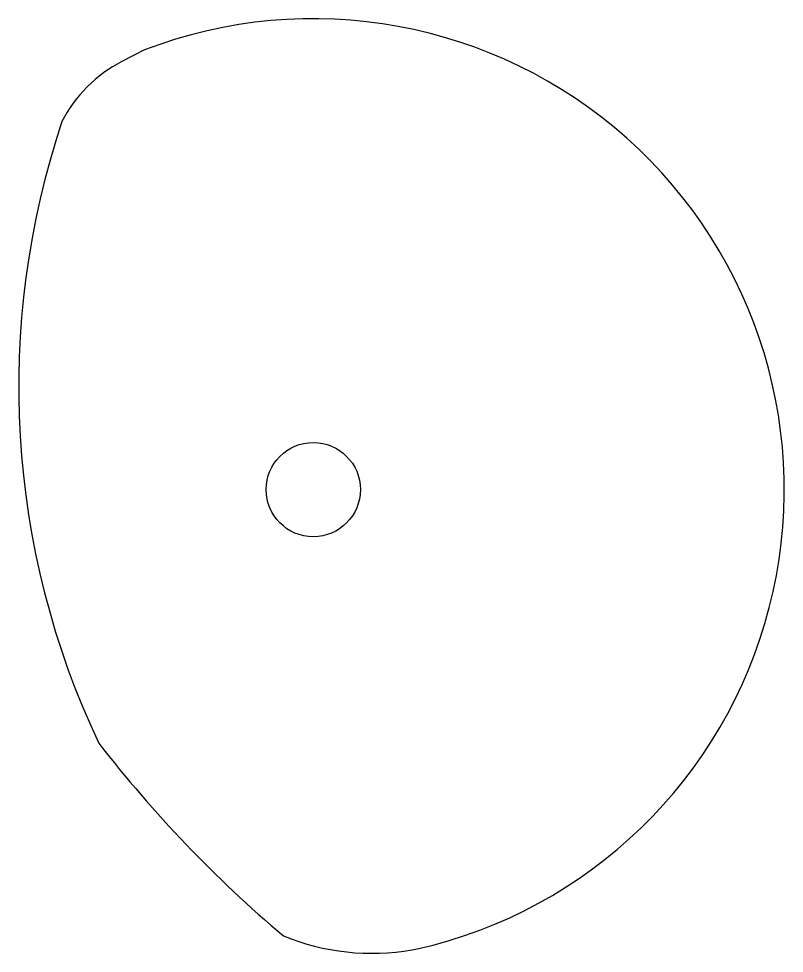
# Model space of a CAD drawing. Header units: inches. Extents: x -1.13 to 1.8, y -1.77 to 1.8.
import ezdxf

# ---------------------------------------------------------------- set-up
doc = ezdxf.new("R2010")
doc.units = ezdxf.units.IN
doc.header["$MEASUREMENT"] = 0

msp = doc.modelspace()

# ---------------------------------------------------------------- linework, layer by layer
msp.add_lwpolyline([(-0.1143, -1.7059, 0.140306), (0.3772, -1.7591), (0.397, -1.7557, 1.074857), (-0.6452, 1.6804), (-0.7314, 1.6359, 0.155514), (-0.9605, 1.4069, 0.193676), (-0.8199, -0.9696, 0.051458)], format="xyb", close=True)
msp.add_circle((0, 0), 0.18)

doc.saveas('drawing.dxf')
